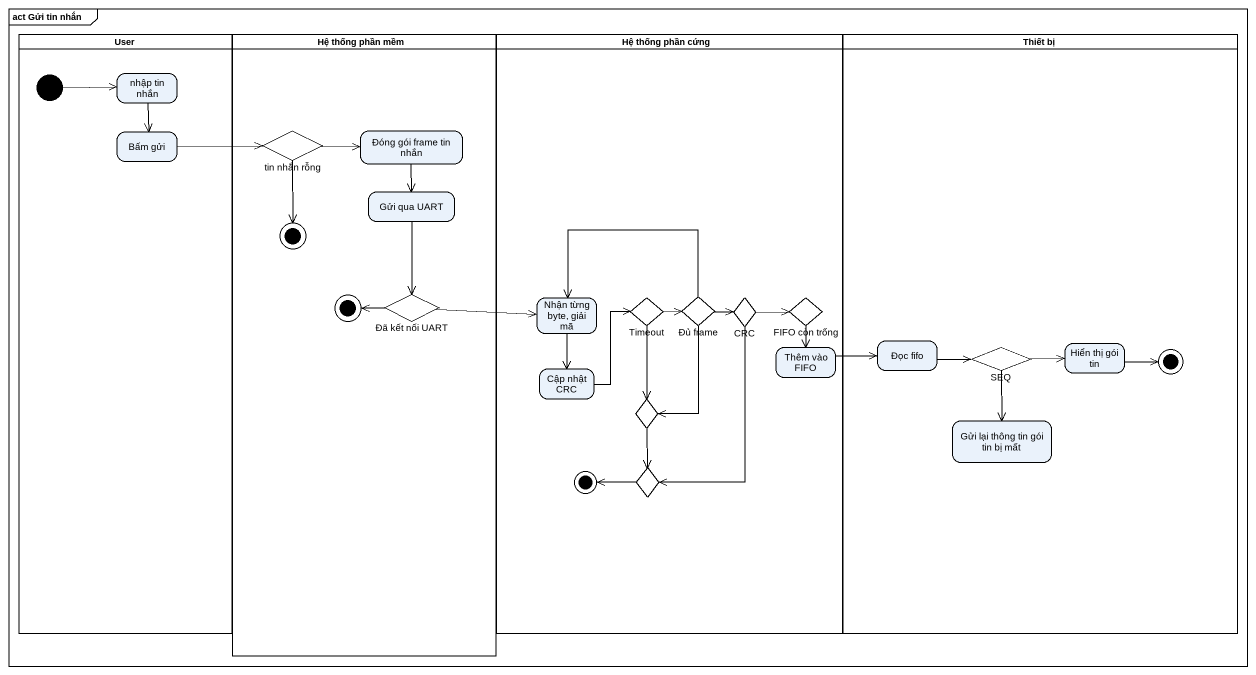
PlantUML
@startuml
mainframe act Gửi tin nhắn
hide empty description
state User <<partition>> {
  state "nhập tin nhắn" as nhập_tin_nhắn
  state "Bấm gửi" as Bấm_gửi
  [*] -right-> nhập_tin_nhắn
}
state "Hệ thống phần mềm" as Hệ_thống_phần_mềm <<partition>> {
  state "tin nhắn rỗng" as tin_nhắn_rỗng <<choice>>
  state "Đóng gói frame tin nhắn" as Đóng_gói_frame_tin_nhắn
  state "Gửi qua UART" as Gửi_qua_UART
  state final1 <<end>>
  state final2 <<end>>
  state "Đã kết nối UART" as Đã_kết_nối_UART <<choice>>
}
state "Hệ thống phần cứng" as Hệ_thống_phần_cứng <<partition>> {
  state "Nhận từng byte, giải mã" as Nhận_từng_byte_giải_mã
  state Timeout <<choice>>
  state "Đủ frame" as Đủ_frame <<choice>>
  state CRC <<choice>>
  state "FIFO còn trống" as FIFO_còn_trống <<choice>>
  state "Thêm vào FIFO" as Thêm_vào_FIFO
  state "Cập nhật CRC" as Cập_nhật_CRC
  state choice1 <<choice>>
  state choice2 <<choice>>
  choice2 -left-> [*]
}
state "Thiết bị" as Thiết_bị <<partition>> {
  state "Đọc fifo" as Đọc_fifo
  state SEQ <<choice>>
  state "Hiển thị gói tin" as Hiển_thị_gói_tin
  state "Gửi lại thông tin gói tin bị mất" as Gửi_lại_thông_tin_gói_tin
  Hiển_thị_gói_tin -right-> [*]
}
nhập_tin_nhắn --> Bấm_gửi
Bấm_gửi -right-> tin_nhắn_rỗng
tin_nhắn_rỗng -right-> Đóng_gói_frame_tin_nhắn
tin_nhắn_rỗng --> final1
Đóng_gói_frame_tin_nhắn --> Gửi_qua_UART
Gửi_qua_UART --> Đã_kết_nối_UART
Đã_kết_nối_UART -left-> final2
Đã_kết_nối_UART -right-> Nhận_từng_byte_giải_mã
Nhận_từng_byte_giải_mã --> Cập_nhật_CRC
Timeout -right-> Đủ_frame
Timeout --> choice1
Đủ_frame -left-> Nhận_từng_byte_giải_mã
Đủ_frame -right-> CRC
Đủ_frame --> choice1
CRC -right-> FIFO_còn_trống
CRC --> choice2
FIFO_còn_trống --> Thêm_vào_FIFO
Thêm_vào_FIFO -right-> Đọc_fifo
Đọc_fifo -right-> SEQ
SEQ -right-> Hiển_thị_gói_tin
SEQ --> Gửi_lại_thông_tin_gói_tin
Cập_nhật_CRC -up-> Timeout
choice1 --> choice2
@enduml
